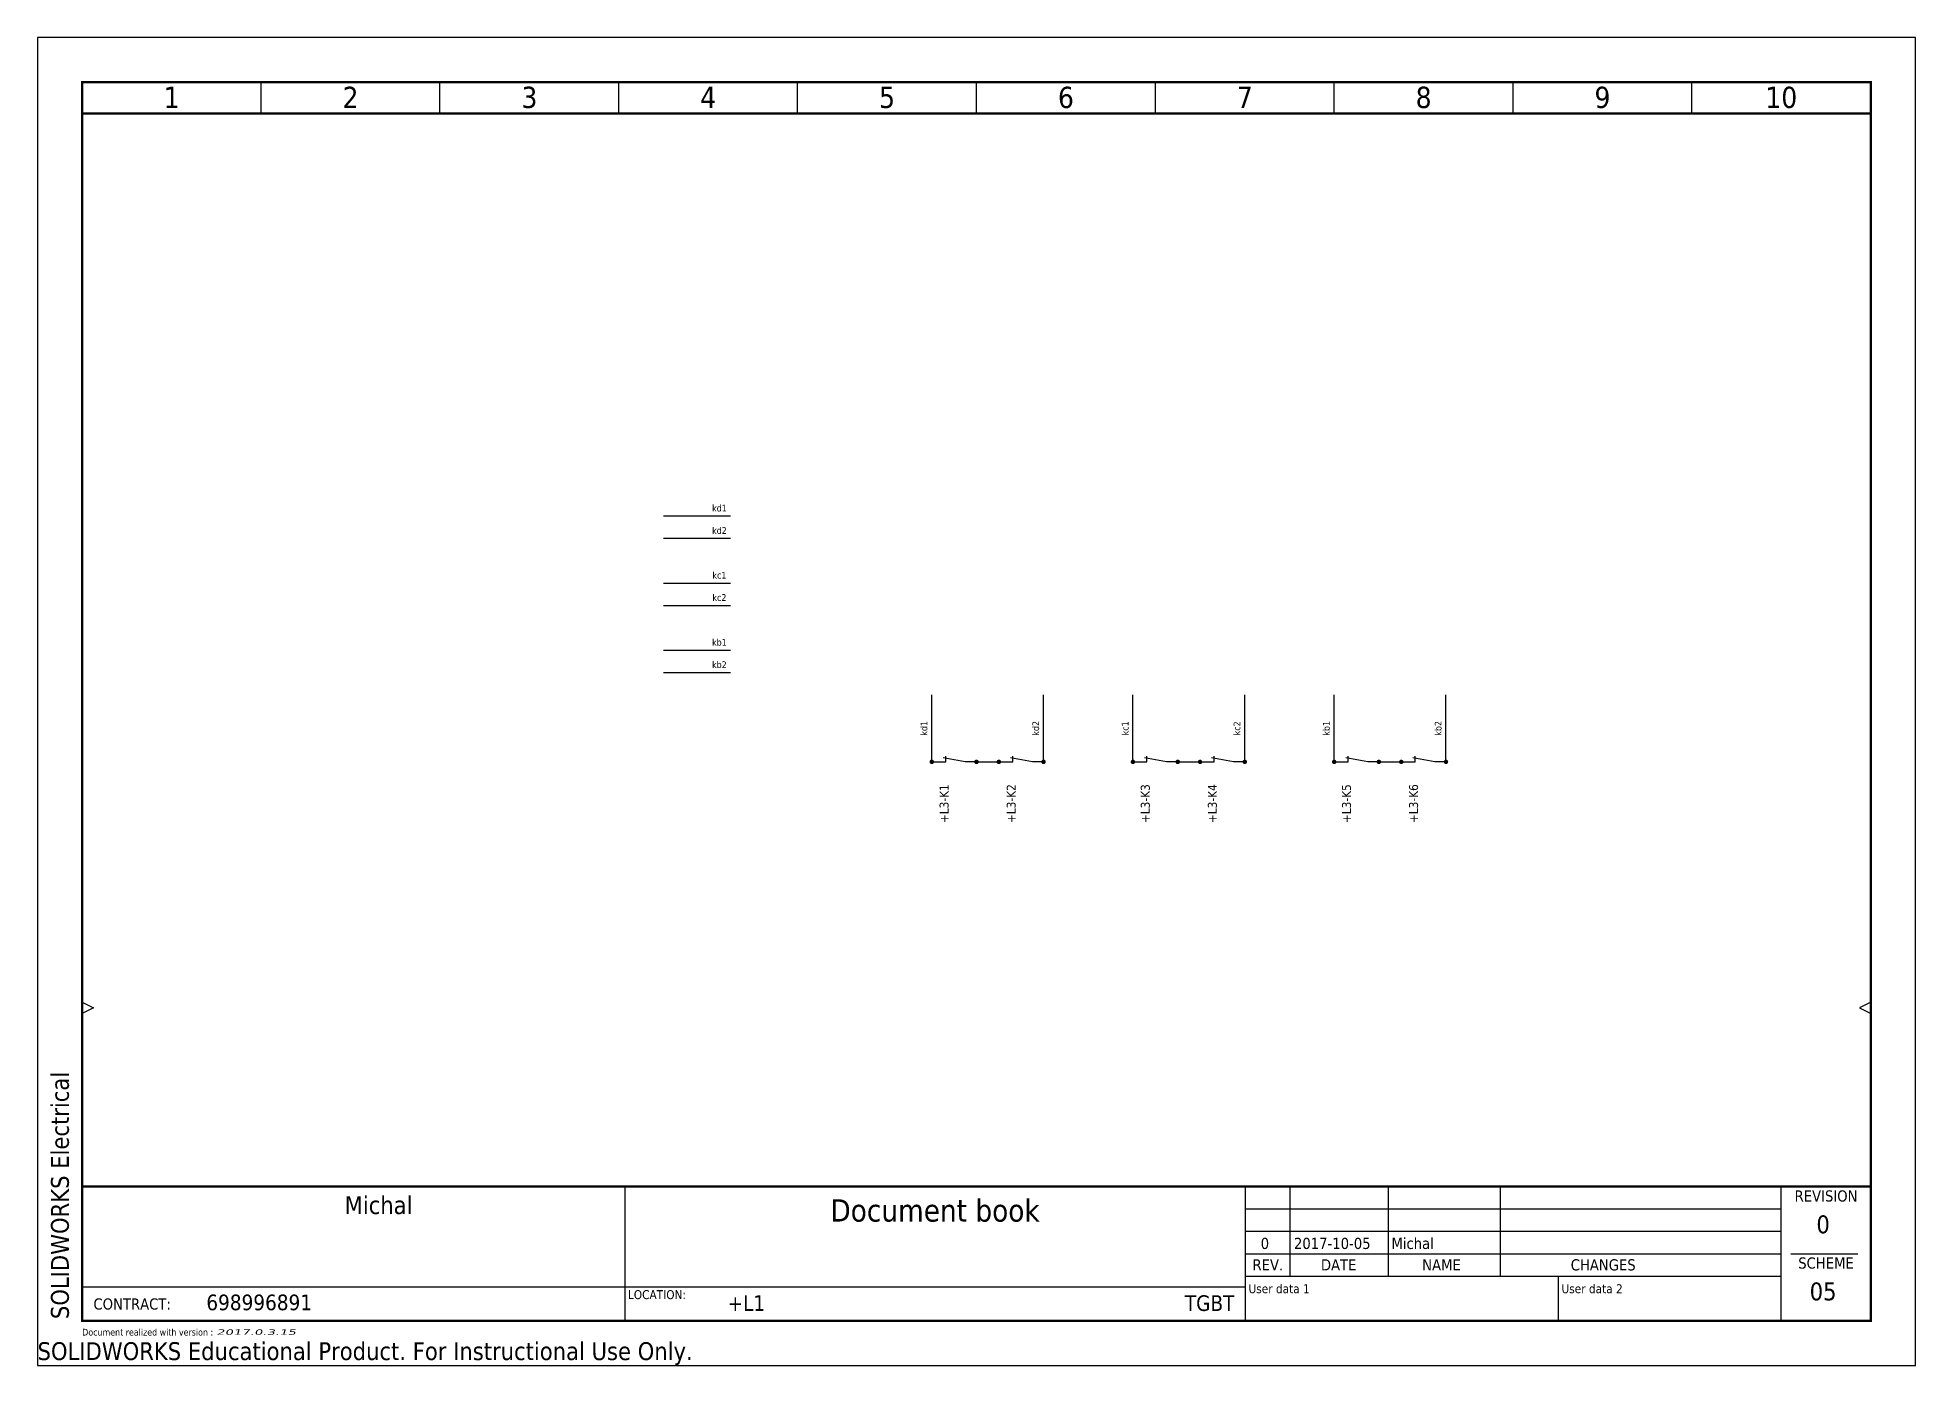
# Model space of a CAD drawing. Header units: millimetres. Extents: x 0 to 420, y 0 to 297.
import ezdxf
from ezdxf.enums import TextEntityAlignment as Align

# ---------------------------------------------------------------- set-up
doc = ezdxf.new("R2010")
doc.units = ezdxf.units.MM
doc.header["$LTSCALE"] = 10
doc.linetypes.add('CONTINU', pattern=[0])
doc.layers.add('DoNotPrint', color=7, linetype='Continuous', plot=False)
doc.layers.add('TITLEBLOCK', color=7, linetype='Continuous')
doc.styles.add('TAHOMA_STANDARD', font='')
doc.styles.add('tr_line_equip', font='', dxfattribs={"height": 1.5})
doc.styles.add('tr_xref_arraybomterminal', font='', dxfattribs={"height": 1.5})
doc.styles.add('tr_xref_arraysymbol', font='', dxfattribs={"height": 2})
doc.styles.get('TAHOMA_STANDARD').set_extended_font_data('Tahoma')
doc.styles.get('tr_line_equip').set_extended_font_data('Tahoma')
doc.styles.get('tr_xref_arraybomterminal').set_extended_font_data('Tahoma')
doc.styles.get('tr_xref_arraysymbol').set_extended_font_data('Tahoma')

# ---------------------------------------------------------------- blocks, each defined once
blk = doc.blocks.new('TR_FDP_BASEA3CA_EN')
at = {"color": 7}
for p, q in [((50, 280), (50, 287)), ((90, 280), (90, 287)), ((130, 280), (130, 287)), ((170, 280), (170, 287)), ((210, 280), (210, 287)), ((250, 280), (250, 287)), ((290, 280), (290, 287)), ((330, 280), (330, 287)), ((370, 280), (370, 287)), ((10, 81.25), (12.5, 80)), ((12.5, 80), (10, 78.75)), ((410, 81.25), (407.5, 80)), ((407.5, 80), (410, 78.75)), ((131.41, 10), (131.41, 40)), ((270.16, 10), (270.16, 40)), ((280.16, 20), (280.16, 40)), ((302.16, 20), (302.16, 40)), ((327.16, 20), (327.16, 40)), ((390, 10), (390, 40)), ((270.16, 35), (390, 35)), ((270.16, 30), (390, 30)), ((270.16, 25), (390, 25)), ((392.11, 25), (407.11, 25)), ((270.16, 17.5), (10, 17.5)), ((270.16, 20), (390, 20)), ((340.08, 20), (340.08, 10))]:
    blk.add_line(p, q, dxfattribs=at)
at = {"color": 7, "const_width": 0.5}
blk.add_lwpolyline([(10, 287), (410, 287), (410, 10), (10, 10)], close=True, dxfattribs=at)
for points in [[(10, 280), (410, 280)], [(10, 40), (410, 40)]]:
    blk.add_lwpolyline(points, dxfattribs=at)
at = {"layer": 'DoNotPrint', "color": 7}
for p, q in [((420, 297), (0, 297)), ((0, 297), (0, 0)), ((420, 0), (420, 297)), ((0, 0), (420, 0))]:
    blk.add_line(p, q, dxfattribs=at)
at = {"color": 7, "style": 'TAHOMA_STANDARD'}
for s, p in [('REVISION', (400, 37.91)), ('CHANGES', (350.16, 22.5)), ('SCHEME', (400, 22.91))]:
    blk.add_text(s, height=2.5, dxfattribs=at).set_placement(p, align=Align.MIDDLE_CENTER)
for s, p in [('REV.', (275.16, 22.5)), ('DATE', (291, 22.5)), ('NAME', (314, 22.5))]:
    blk.add_text(s, height=2.5, dxfattribs=at).set_placement(p, align=Align.MIDDLE)
for s, height, p in [('LOCATION:', 2, (132.04, 15.84)), ('CONTRACT:', 2.5, (12.5, 13.75)), ('Document realized with version :', 1.5, (9.99, 7.44))]:
    blk.add_text(s, height=height, dxfattribs=at).set_placement(p, align=Align.MIDDLE_LEFT)
for tag, height, p in [('#COL', 4.75, (30, 281.25)), ('#COL', 4.75, (70, 281.25)), ('#COL', 4.75, (110, 281.25)), ('#COL', 4.75, (150, 281.25)), ('#COL', 4.75, (190, 281.25)), ('#COL', 4.75, (230, 281.25)), ('#COL', 4.75, (270, 281.25)), ('#COL', 4.75, (310, 281.25)), ('#COL', 4.75, (350, 281.25)), ('#COL', 4.75, (390, 281.25)), ('#PROJECT_DWG_OFFICE', 4, (76.27, 33.86)), ('#BUNDLE_TZ_0_L1', 5, (200.73, 32.17)), ('#PROJECT_DWG_OFFICE_ADDRESS_1', 3, (76.27, 28.22)), ('#PROJECT_DWG_OFFICE_ADDRESS_2', 3, (76.27, 24.16)), ('#FOLIO_TZ_1_L1', 4, (200.8, 24.51)), ('#PROJECT_DWG_OFFICE_ADDRESS_3', 3, (76.27, 19.93)), ('#FOLIO_TZ_2_L1', 4, (200.74, 18.8))]:
    blk.add_attdef(tag, text='', height=height, dxfattribs=at).set_placement(p, align=Align.CENTER)
blk.add_attdef('#APP_NAME', text='', height=4, rotation=90, dxfattribs=at).set_placement((5, 10.37), align=Align.MIDDLE_LEFT)
for tag, height, p in [('#REV_NO_-0', 2.5, (274.5, 37.3)), ('#REV_NO_-1', 2.5, (274.5, 32.4)), ('#REV_NO', 4, (399.35, 31.56)), ('#REV_NO_-2', 2.5, (274.5, 27.3)), ('#FOLIO_TAG', 4, (399.35, 16.56))]:
    blk.add_attdef(tag, text='', height=height, dxfattribs=at).set_placement(p, align=Align.MIDDLE_CENTER)
for tag, height, p in [('#REV_CREATED_ON_-0', 2.5, (281, 37.2)), ('#REV_CREATED_BY_-0', 2.5, (302.7, 37.3)), ('#REV_NO_-0_TZ_0_L1', 2.5, (327.9, 37.3)), ('#REV_CREATED_BY_-1', 2.5, (302.7, 32.4)), ('#REV_CREATED_ON_-1', 2.5, (281, 32.1)), ('#REV_NO_-1_TZ_0_L1', 2.5, (327.9, 32.1)), ('#REV_CREATED_ON_-2', 2.5, (281, 27.3)), ('#REV_CREATED_BY_-2', 2.5, (302.8, 27.3)), ('#REV_NO_-2_TZ_0_L1', 2.5, (327.9, 27.5)), ('#FOLIO_LOC_TAG', 3.5, (154.33, 13.94))]:
    blk.add_attdef(tag, text='', height=height, dxfattribs=at).set_placement(p, align=Align.MIDDLE_LEFT)
for tag, p, height in [('##BUNDLE_TX_0_EN', (270.84, 16.16), 2), ('##BUNDLE_TX_1_EN', (340.84, 16.16), 2), ('#BUNDLE_TX_0', (271.84, 12.16), 2.5), ('#BUNDLE_TX_1', (342.1, 12.16), 2.5)]:
    blk.add_attdef(tag, p, '', height=height, dxfattribs=at)
blk.add_attdef('#PROJECT_CONTRACT_NUM', text='', height=3.5, dxfattribs=at).set_placement((37.75, 11.3), align=Align.BOTTOM_LEFT)
blk.add_attdef('#FOLIO_LOC_TZ_0_L1', text='', height=3.5, dxfattribs=at).set_placement((267.68, 13.94), align=Align.MIDDLE_RIGHT)
at = {"color": 7, "style": 'TAHOMA_STANDARD', "oblique": 15, "width": 2.071003}
blk.add_attdef('#ELVER', text='', height=1.21, dxfattribs=at).set_placement((40, 7.46), align=Align.MIDDLE_LEFT)
blk = doc.blocks.new('TR-EL061')
at = {"color": 0, "linetype": 'CONTINU'}
for p, q in [((0, 0), (0, -3.12)), ((0, -7.5), (0.87, -2.58)), ((0, -3.12), (1.25, -3.12)), ((0, -10), (0, -7.5))]:
    blk.add_line(p, q, dxfattribs=at)
at = {"style": 'TAHOMA_STANDARD'}
blk.add_attdef('#P_TAG_0', (0.5, 0), '', height=1.5, dxfattribs=at)
at = {"color": 92, "style": 'tr_xref_arraybomterminal'}
blk.add_attdef('#Pt0', (0.5, 0), '', height=1.5, dxfattribs=at)
at = {"linetype": 'CONTINU', "style": 'TAHOMA_STANDARD'}
for tag, p in [('#TAG', (-5, -3.75)), ('#CROSS_REF', (-5, -6.75))]:
    blk.add_attdef(tag, text='', height=2, dxfattribs=at).set_placement(p, align=Align.RIGHT)
at = {"style": 'TAHOMA_STANDARD'}
for tag, p in [('#COM_TX_0', (-4.97, -9.61)), ('#COM_TX_1', (-4.97, -12.36))]:
    blk.add_attdef(tag, text='', height=2, dxfattribs=at).set_placement(p, align=Align.RIGHT)
at = {"color": 92, "style": 'tr_xref_arraybomterminal'}
blk.add_attdef('#Pt1', text='', height=1.5, dxfattribs=at).set_placement((0.5, -10), align=Align.RIGHT)
at = {"color": 1, "style": 'tr_xref_arraysymbol'}
blk.add_attdef('#REF', (0, -12), '', height=2, dxfattribs=at)
at = {"style": 'TAHOMA_STANDARD'}
blk.add_attdef('#P_TAG_1', text='', height=1.5, dxfattribs=at).set_placement((0.5, -10), align=Align.TOP_LEFT)

msp = doc.modelspace()

# ---------------------------------------------------------------- linework, layer by layer
at = {"color": 5, "linetype": 'Continuous'}
for points in [[(140, 190), (155, 190)], [(140, 185), (155, 185)], [(140, 175), (155, 175)], [(140, 170), (155, 170)], [(140, 160), (155, 160)], [(140, 155), (155, 155)], [(200, 135), (200, 150)], [(225, 135), (225, 150)], [(245, 135), (245, 150)], [(270, 135), (270, 150)], [(290, 135), (290, 150)], [(315, 135), (315, 150)], [(210, 135), (215, 135)], [(255, 135), (260, 135)], [(300, 135), (305, 135)]]:
    msp.add_lwpolyline(points, dxfattribs=at)
at = {"color": 12}
for points in [[(200.28, 135, 0.45, 0.45, 1), (199.72, 135, 0.45, 0.45, 1)], [(210.28, 135, 0.45, 0.45, 1), (209.72, 135, 0.45, 0.45, 1)], [(215.28, 135, 0.45, 0.45, 1), (214.72, 135, 0.45, 0.45, 1)], [(225.28, 135, 0.45, 0.45, 1), (224.72, 135, 0.45, 0.45, 1)], [(245.28, 135, 0.45, 0.45, 1), (244.72, 135, 0.45, 0.45, 1)], [(255.28, 135, 0.45, 0.45, 1), (254.72, 135, 0.45, 0.45, 1)], [(260.27, 135, 0.45, 0.45, 1), (259.73, 135, 0.45, 0.45, 1)], [(270.27, 135, 0.45, 0.45, 1), (269.73, 135, 0.45, 0.45, 1)], [(290.27, 135, 0.45, 0.45, 1), (289.73, 135, 0.45, 0.45, 1)], [(300.27, 135, 0.45, 0.45, 1), (299.73, 135, 0.45, 0.45, 1)], [(305.27, 135, 0.45, 0.45, 1), (304.73, 135, 0.45, 0.45, 1)], [(315.27, 135, 0.45, 0.45, 1), (314.73, 135, 0.45, 0.45, 1)]]:
    msp.add_lwpolyline(points, format="xyseb", close=True, dxfattribs=at)

# ---------------------------------------------------------------- block references
at = {"rotation": 90}
for p, values in [((200, 135), {'#TAG': '+L3-K1'}), ((215, 135), {'#TAG': '+L3-K2'}), ((245, 135), {'#TAG': '+L3-K3'}), ((260, 135), {'#TAG': '+L3-K4'}), ((290, 135), {'#TAG': '+L3-K5'}), ((305, 135), {'#TAG': '+L3-K6'})]:
    msp.add_blockref('TR-EL061', p, dxfattribs=at).add_auto_attribs(values)
at = {"layer": 'TITLEBLOCK'}
ref = msp.add_blockref('TR_FDP_BASEA3CA_EN', (0, 0), dxfattribs=at)
ref.add_attrib('#COL', '1', dxfattribs={"layer": '0', "color": 7, "height": 4.75, "style": 'TAHOMA_STANDARD'}).set_placement((30, 281.25), align=Align.CENTER)
ref.add_attrib('#COL', '2', dxfattribs={"layer": '0', "color": 7, "height": 4.75, "style": 'TAHOMA_STANDARD'}).set_placement((70, 281.25), align=Align.CENTER)
ref.add_attrib('#COL', '3', dxfattribs={"layer": '0', "color": 7, "height": 4.75, "style": 'TAHOMA_STANDARD'}).set_placement((110, 281.25), align=Align.CENTER)
ref.add_attrib('#COL', '4', dxfattribs={"layer": '0', "color": 7, "height": 4.75, "style": 'TAHOMA_STANDARD'}).set_placement((150, 281.25), align=Align.CENTER)
ref.add_attrib('#COL', '5', dxfattribs={"layer": '0', "color": 7, "height": 4.75, "style": 'TAHOMA_STANDARD'}).set_placement((190, 281.25), align=Align.CENTER)
ref.add_attrib('#COL', '6', dxfattribs={"layer": '0', "color": 7, "height": 4.75, "style": 'TAHOMA_STANDARD'}).set_placement((230, 281.25), align=Align.CENTER)
ref.add_attrib('#COL', '7', dxfattribs={"layer": '0', "color": 7, "height": 4.75, "style": 'TAHOMA_STANDARD'}).set_placement((270, 281.25), align=Align.CENTER)
ref.add_attrib('#COL', '8', dxfattribs={"layer": '0', "color": 7, "height": 4.75, "style": 'TAHOMA_STANDARD'}).set_placement((310, 281.25), align=Align.CENTER)
ref.add_attrib('#COL', '9', dxfattribs={"layer": '0', "color": 7, "height": 4.75, "style": 'TAHOMA_STANDARD'}).set_placement((350, 281.25), align=Align.CENTER)
ref.add_attrib('#COL', '10', dxfattribs={"layer": '0', "color": 7, "height": 4.75, "style": 'TAHOMA_STANDARD'}).set_placement((390, 281.25), align=Align.CENTER)
ref.add_attrib('#FOLIO_TAG', '05', dxfattribs={"layer": '0', "color": 7, "height": 4, "style": 'TAHOMA_STANDARD'}).set_placement((399.35, 16.56), align=Align.MIDDLE_CENTER)
ref.add_attrib('#FOLIO_LOC_TAG', '+L1', dxfattribs={"layer": '0', "color": 7, "height": 3.5, "style": 'TAHOMA_STANDARD'}).set_placement((154.33, 13.94), align=Align.MIDDLE_LEFT)
ref.add_attrib('#FOLIO_LOC_TZ_0_L1', 'TGBT', dxfattribs={"layer": '0', "color": 7, "height": 3.5, "style": 'TAHOMA_STANDARD'}).set_placement((267.68, 13.94), align=Align.MIDDLE_RIGHT)
ref.add_attrib('#BUNDLE_TZ_0_L1', 'Document book', dxfattribs={"layer": '0', "color": 7, "height": 5, "style": 'TAHOMA_STANDARD'}).set_placement((200.73, 32.17), align=Align.CENTER)
ref.add_attrib('#PROJECT_CONTRACT_NUM', '698996891', dxfattribs={"layer": '0', "color": 7, "height": 3.5, "style": 'TAHOMA_STANDARD'}).set_placement((37.75, 11.3), align=Align.BOTTOM_LEFT)
ref.add_attrib('#REV_NO', '0', dxfattribs={"layer": '0', "color": 7, "height": 4, "style": 'TAHOMA_STANDARD'}).set_placement((399.35, 31.56), align=Align.MIDDLE_CENTER)
ref.add_attrib('#ELVER', '2017.0.3.15', dxfattribs={"layer": '0', "color": 7, "height": 1.2071, "style": 'TAHOMA_STANDARD', "oblique": 15, "width": 2.071003}).set_placement((40, 7.46), align=Align.MIDDLE_LEFT)
ref.add_attrib('#PROJECT_DWG_OFFICE', 'Michal', dxfattribs={"layer": '0', "color": 7, "height": 4, "style": 'TAHOMA_STANDARD'}).set_placement((76.27, 33.86), align=Align.CENTER)
ref.add_attrib('##BUNDLE_TX_0_EN', 'User data 1', (270.84, 16.16), dxfattribs={"layer": '0', "color": 7, "height": 2, "style": 'TAHOMA_STANDARD'})
ref.add_attrib('##BUNDLE_TX_1_EN', 'User data 2', (340.84, 16.16), dxfattribs={"layer": '0', "color": 7, "height": 2, "style": 'TAHOMA_STANDARD'})
ref.add_attrib('#REV_NO_-2', '0', dxfattribs={"layer": '0', "color": 7, "height": 2.5, "style": 'TAHOMA_STANDARD'}).set_placement((274.5, 27.3), align=Align.MIDDLE_CENTER)
ref.add_attrib('#REV_CREATED_ON_-2', '2017-10-05', dxfattribs={"layer": '0', "color": 7, "height": 2.5, "style": 'TAHOMA_STANDARD'}).set_placement((281, 27.3), align=Align.MIDDLE_LEFT)
ref.add_attrib('#REV_CREATED_BY_-2', 'Michal', dxfattribs={"layer": '0', "color": 7, "height": 2.5, "style": 'TAHOMA_STANDARD'}).set_placement((302.8, 27.3), align=Align.MIDDLE_LEFT)
ref.add_attrib('#APP_NAME', 'SOLIDWORKS Electrical', dxfattribs={"layer": '0', "color": 7, "height": 4, "rotation": 90, "style": 'TAHOMA_STANDARD'}).set_placement((5, 10.37), align=Align.MIDDLE_LEFT)

# ---------------------------------------------------------------- texts
at = {"color": 7, "style": 'tr_line_equip'}
for s, p in [('kd1', (152.5, 191)), ('kd2', (152.5, 186)), ('kc1', (152.5, 176)), ('kc2', (152.5, 171)), ('kb1', (152.5, 161)), ('kb2', (152.5, 156))]:
    msp.add_text(s, height=1.5, dxfattribs=at).set_placement(p, align=Align.CENTER)
for s, p in [('kd1', (199, 142.5)), ('kd2', (224, 142.5)), ('kc1', (244, 142.5)), ('kc2', (269, 142.5)), ('kb1', (289, 142.5)), ('kb2', (314, 142.5))]:
    msp.add_text(s, height=1.5, rotation=90, dxfattribs=at).set_placement(p, align=Align.CENTER)
at = {"color": 1, "true_color": 0xff0000, "style": 'TAHOMA_STANDARD'}
msp.add_text('SOLIDWORKS Educational Product. For Instructional Use Only.', height=4, dxfattribs=at).set_placement((0, 0), align=Align.BOTTOM_LEFT)

doc.saveas('drawing.dxf')
